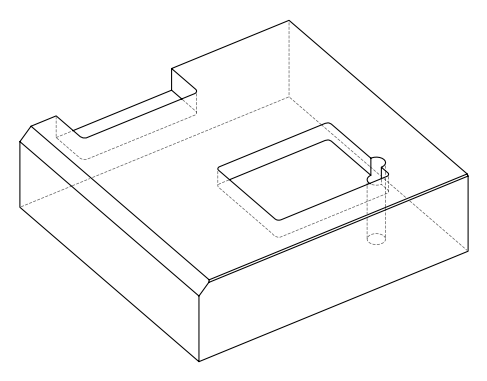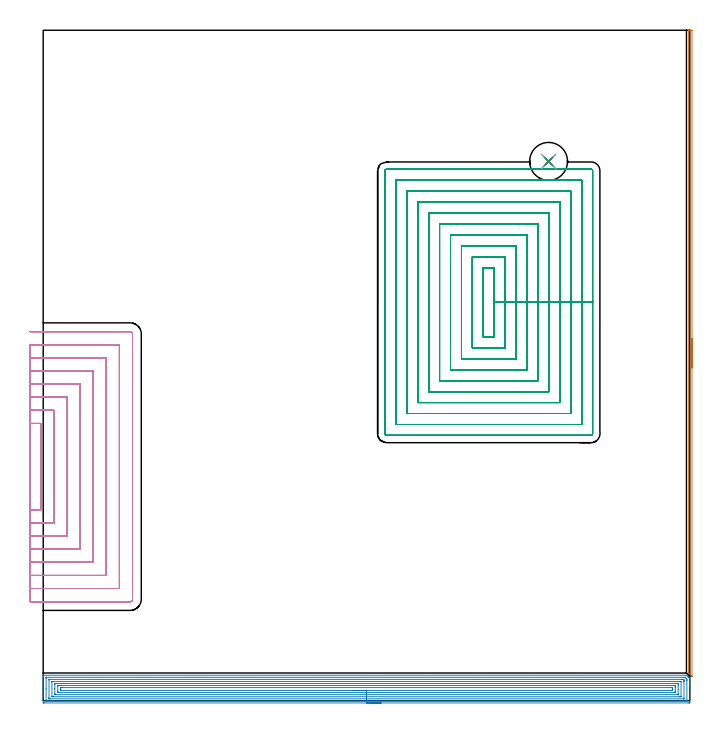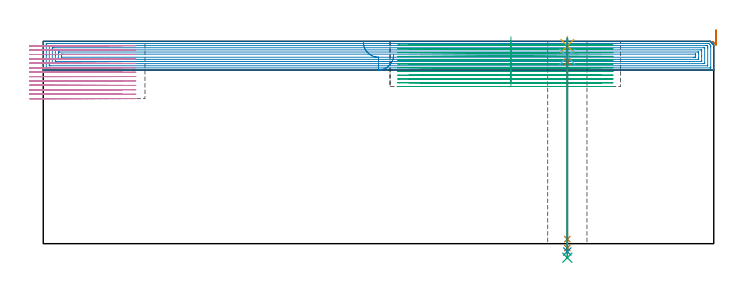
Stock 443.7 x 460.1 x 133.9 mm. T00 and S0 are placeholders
(PLAN: 9 operations, 7 tool changes, 212.1 min)
(1 AREA_MILL | FG_CHAMFER_SURFACE | UGT0205_001 | 3.69 min | 1176 mm3)
(2 AREA_MILL_1 | FG_CHAMFER_SURFACE_1 | UGT0205_001 | 25.17 min | 80078 mm3)
(3 MILL_RECTANGULAR_POCKET | POCKET_RECTANGULAR_STRAIGHT | NXT0201_013 | Follow Part, ap 2.5, ae 75% | 93.95 min | 877426 mm3)
(4 MILL_SLOT | SLOT_PARTIAL_RECTANGULAR | NXT0201_011 | Follow Part, ap 3, ae 75% | 87.46 min | 502361 mm3)
(5 SPOT_DRILL | STEP1HOLE | NXT0321_9005460120000 | 0.05 min | 73 mm3)
(6 DRILL_BLIND_HOLE_INTO_CENTER | STEP1HOLE | NXT0301_039 | 0.05 min | 123 mm3)
(7 GUN_DRILL_THROUGH_HOLE | STEP1HOLE | UGT0307_002 | 0.6 min | 3256 mm3)
(8 SPADE_DRILL_TO_ENLARGE_THROUGH_HOLE | STEP1HOLE | UGT0306_007 | 0.57 min | 22127 mm3)
(9 DRILL_TO_ENLARGE_THROUGH_HOLE | STEP1HOLE | UGT0301_387 | 0.58 min | 37809 mm3)
(TOOL UGT0205_001 | Chamfer Mill 20 x 3 x 45 deg. | D20 FL50 Z2)
(TOOL NXT0201_013 | ENDMILL 10mm | D10 FL30 Z4)
(TOOL NXT0201_011 | ENDMILL 12mm [2P460-1200-NA 1630] | D12 FL38 Z6)
(TOOL NXT0321_9005460120000 | NC Spot Drill, 142deg, 12mm, Carbide, Uncoated | D12 PA142 FL30 Z2)
(TOOL NXT0301_039 | Carbide Drill 6.8mm [860.1-0680-034A1-MM 2214] | D6.8 PA140 FL53 Z2)
(TOOL UGT0307_002 | Gun Drill 6 mm | D6 PA130 FL24 Z1)
(TOOL UGT0306_007 | Spade Drill 16.5mm | D16.5 PA132 FL10 Z2)
(TOOL UGT0301_387 | Twist Drill 26 mm | D26 PA118 FL165 Z2)
(OP 1 AREA_MILL)
G17 G21 G94 G90
T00 M6
G54
G17 G0 G90 X445.2 Y248.4 S1061 M3
G43 Z143.9 H0
Z141.6
G94 G1 Y248.362 Z140.728 F250.
Y248.248 Z139.863
Y248.059 Z139.012
Y247.797 Z138.18
Y247.463 Z137.374
Y247.06 Z136.6
Y246.592 Z135.864
Y246.06 Z135.172
Y245.471 Z134.529
Y244.828 Z133.94
Y244.136 Z133.408
Y243.4 Z132.94
Y242.626 Z132.537
Y241.82 Z132.203
Y240.988 Z131.941
Y240.136 Z131.752
Y239.272 Z131.638
Y238.4 Z131.6
X445.199 Y16.87 Z131.599
Y16.799
X445.197 Y16.747 Z131.597
X445.193 Y16.729 Z131.598
X445.191 Y16.717 Z131.6
X445.139 Y16.757 Z131.653
X445.066 Y16.833 Z131.731
X445.028 Y16.87 Z131.769
X443.075 Y18.824 Z133.724
X442.938 Y18.964 Z133.858
X442.904 Y19.005 Z133.889
X442.9 Y19.103 Z133.9
Y459.93
X442.903 Y460.09 Z133.888
X443.005 Y460.097 Z133.787
X443.114 Y460.1 Z133.685
X443.387 Z133.412
X444.05 Z132.745
X444.381 Z132.415
X444.919 Y460.097 Z131.877
X445.191 Y460.096 Z131.605
X445.193 Y460.071 Z131.604
X445.2 Y459.786 Z131.6
Y238.4
Y237.528 Z131.638
Y236.664 Z131.752
Y235.812 Z131.941
Y234.98 Z132.203
Y234.174 Z132.537
Y233.4 Z132.94
Y232.664 Z133.408
Y231.972 Z133.94
Y231.329 Z134.529
Y230.74 Z135.172
Y230.208 Z135.864
Y229.74 Z136.6
Y229.337 Z137.374
Y229.003 Z138.18
Y228.741 Z139.012
Y228.552 Z139.863
Y228.438 Z140.728
Y228.4 Z141.6
G0 Z143.9
M5
M2
(OP 2 AREA_MILL_1)
G17 G21 G94 G90
T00 M6
G54
G17 G0 G90 X231.85 Y-1.5 S1061 M3
G43 Z143.9 H0
Z124.9
G94 G1 X231.812 Z124.028 F250.
X231.698 Z123.164
X231.509 Z122.312
X231.247 Z121.48
X230.913 Z120.674
X230.51 Z119.9
X230.042 Z119.164
X229.51 Z118.472
X228.921 Z117.829
X228.278 Z117.24
X227.586 Z116.708
X226.85 Z116.24
X226.076 Z115.837
X225.27 Z115.503
X224.438 Z115.241
X223.587 Z115.052
X222.722 Z114.938
X221.85 Z114.9
X0.625
X0.317 Y-1.497 Z114.902
X0.01 Y-1.492 Z114.906
X0. Y-1.18 Z115.217
Y13.615 Z130.011
Y16.021 Z132.416
Y16.731 Z133.13
Y17.032 Z133.432
X0.008 Y17.446 Z133.837
X0.01 Y17.497 Z133.889
X0.178 Y17.5 Z133.9
X441.288
X441.395 Y17.496 Z133.889
X441.455 Y17.447 Z133.842
X441.543 Y17.358 Z133.756
X442.181 Y16.719 Z133.118
X442.287 Y16.615 Z133.011
X442.388 Y16.512 Z132.911
X442.479 Y16.421 Z132.82
X442.584 Y16.318 Z132.714
X442.684 Y16.216 Z132.615
X442.777 Y16.123 Z132.522
X442.881 Y16.021 Z132.417
X442.981 Y15.919 Z132.319
X443.075 Y15.825 Z132.224
X443.178 Y15.724 Z132.12
X443.277 Y15.623 Z132.023
X443.373 Y15.527 Z131.926
X443.475 Y15.427 Z131.823
X443.573 Y15.327 Z131.727
X443.671 Y15.225 Z131.625
X443.696 Y15.192 Z131.59
X443.7 Y15.043 Z131.442
Y14.238 Z130.633
Y12.101 Z128.498
Y10.674 Z127.069
Y-0.644 Z115.754
X443.698 Y-0.912 Z115.485
X443.693 Y-1.492 Z114.906
X443.658 Y-1.493 Z114.904
X443.075 Y-1.5 Z114.9
X221.85
Y-0.086 Z116.314
X2.413 Y-0.085 Z116.315
X2.348 Y-0.084 Z116.316
X2.218 Y-0.081 Z116.319
X2.01 Y-0.073 Z116.327
X2.008 Y-0.021 Z116.379
X2.001 Y0.389 Z116.789
X2. Y8.206 Z124.606
Y15.541 Z131.941
X2.004 Y16.021 Z132.421
X2.007 Y16.071 Z132.471
X2.008 Y16.078 Z132.478
X2.066 Y16.081 Z132.481
X2.152 Y16.084 Z132.484
X2.282 Y16.086 Z132.486
X2.347
X439.5
X440.333 Y16.081 Z132.481
X440.356 Y16.079 Z132.479
X440.394 Y16.053 Z132.453
X440.411 Y16.038 Z132.438
X440.418 Y16.033 Z132.433
X441.32 Y15.13 Z131.53
X441.69 Y14.728 Z131.128
X441.696 Y14.238 Z130.638
X441.699 Y13.828 Z130.228
X441.7 Y0.459 Z116.859
X441.696 Y-0.021 Z116.379
X441.693 Y-0.071 Z116.329
X441.692 Y-0.078 Z116.322
X441.634 Y-0.081 Z116.319
X441.548 Y-0.084 Z116.316
X441.418 Y-0.086 Z116.314
X441.353
X221.85
Y1.329 Z117.729
X4.634
X4.2 Y1.331 Z117.731
X4.056 Y1.333 Z117.733
X4.013 Y1.335 Z117.735
X4.008 Y1.429 Z117.829
X4.003 Y1.562 Z117.962
X4.001 Y1.762 Z118.162
X4. Y1.961 Z118.361
X4.001 Y14.238 Z130.638
X4.002 Y14.436 Z130.836
X4.01 Y14.637 Z131.037
X4.019 Y14.665 Z131.065
X4.038 Y14.667 Z131.067
X4.092 Y14.67 Z131.07
X4.2 Y14.671 Z131.071
X438.172
X438.606
X439.069 Y14.668 Z131.068
X439.281 Y14.665 Z131.065
X439.336 Y14.653 Z131.053
X439.408 Y14.586 Z130.986
X439.5 Y14.498 Z130.898
X439.625 Y14.367 Z130.767
X439.685 Y14.301 Z130.701
X439.69 Y14.238 Z130.638
X439.697 Y14.042 Z130.442
X439.7 Y13.347 Z129.747
Y13.148 Z129.548
X439.699 Y1.762 Z118.162
X439.698 Y1.564 Z117.964
X439.69 Y1.363 Z117.763
X439.682 Y1.335 Z117.735
X439.662 Y1.333 Z117.733
X439.608 Y1.33 Z117.73
X439.5 Y1.329 Z117.729
X221.85
Y2.743 Z119.143
X6.791
X6.064 Y2.748 Z119.148
X6.023 Y2.749 Z119.149
X6.01 Y2.753 Z119.153
X6.008 Y2.776 Z119.176
X6.003 Y2.883 Z119.283
X6.001 Y3.1 Z119.5
Y12.896 Z129.296
X6.003 Y13.115 Z129.515
X6.008 Y13.225 Z129.625
X6.01 Y13.247 Z129.647
X6.027 Y13.251 Z129.651
X6.082 Y13.253 Z129.653
X6.882 Y13.257 Z129.657
X6.972
X436.909
X437.636 Y13.252 Z129.652
X437.677 Y13.251 Z129.651
X437.69 Y13.247 Z129.647
X437.693 Y13.224 Z129.624
X437.697 Y13.117 Z129.517
X437.699 Y12.9 Z129.3
Y3.104 Z119.504
X437.697 Y2.885 Z119.285
X437.692 Y2.775 Z119.175
X437.69 Y2.753 Z119.153
X437.673 Y2.75 Z119.15
X437.618 Y2.747 Z119.147
X436.818 Y2.743 Z119.143
X436.728
X221.85
Y4.157 Z120.557
X8.669
X8.051 Y4.161 Z120.561
X8.02 Y4.164 Z120.564
X8.01 Y4.167 Z120.567
X8.004 Y4.208 Z120.608
X8.002 Y4.435 Z120.835
X8. Y5.103 Z121.503
Y8.222 Z124.622
Y11.341 Z127.741
X8.001 Y11.565 Z127.965
X8.003 Y11.732 Z128.132
X8.007 Y11.814 Z128.214
X8.009 Y11.831 Z128.231
X8.033 Y11.836 Z128.236
X8.111 Y11.839 Z128.239
X8.391 Y11.842 Z128.242
X15.881 Y11.843 Z128.243
X435.031
X435.649 Y11.839 Z128.239
X435.68 Y11.836 Z128.236
X435.69 Y11.833 Z128.233
X435.696 Y11.792 Z128.192
X435.699 Y11.565 Z127.965
X435.7 Y10.897 Z127.297
Y7.778 Z124.178
Y4.659 Z121.059
X435.699 Y4.435 Z120.835
X435.697 Y4.268 Z120.668
X435.693 Y4.186 Z120.586
X435.691 Y4.169 Z120.569
X435.667 Y4.164 Z120.564
X435.589 Y4.162 Z120.562
X435.309 Y4.158 Z120.558
X427.773 Y4.157 Z120.557
X221.85
Y5.571 Z121.971
X10.457 Y5.572 Z121.972
X10.21 Y5.573 Z121.973
X10.078 Y5.576 Z121.976
X10.018 Y5.578 Z121.978
X10.01 Y5.609 Z122.009
X10.003 Y5.779 Z122.179
X10.001 Y6.218 Z122.618
X10. Y6.673 Z123.073
X10.001 Y9.782 Z126.182
X10.003 Y10.235 Z126.635
X10.01 Y10.389 Z126.789
X10.02 Y10.422 Z126.822
X10.053 Y10.424 Z126.824
X10.133 Y10.426 Z126.826
X10.457 Y10.428 Z126.828
X10.703 Y10.429 Z126.829
X433.243 Y10.428 Z126.828
X433.49 Y10.427 Z126.827
X433.623 Y10.424 Z126.824
X433.682 Y10.422 Z126.822
X433.69 Y10.391 Z126.791
X433.697 Y10.221 Z126.621
X433.699 Y9.782 Z126.182
X433.7 Y9.327 Z125.727
Y6.653 Z123.053
X433.699 Y6.218 Z122.618
X433.697 Y5.765 Z122.165
X433.69 Y5.611 Z122.011
X433.68 Y5.578 Z121.978
X433.648 Y5.576 Z121.976
X433.567 Y5.574 Z121.974
X433.243 Y5.572 Z121.972
X432.998 Y5.571 Z121.971
X221.85
Y6.985 Z123.385
X12.245 Y6.986 Z123.386
X12.121 Y6.987 Z123.387
X12.039 Y6.99 Z123.39
X12.015 Y6.992 Z123.392
X12.01 Y7. Z123.4
X12.006 Y7.028 Z123.428
X12.002 Y7.109 Z123.509
X12. Y7.353 Z123.753
Y8. Z124.4
X12.001 Y8.243 Z124.643
X12.008 Y8.891 Z125.291
X12.01 Y9.006 Z125.406
X12.125 Y9.011 Z125.411
X12.245 Y9.013 Z125.413
X13.015 Y9.015 Z125.415
X13.139
X431.455 Y9.014 Z125.414
X431.579 Y9.013 Z125.413
X431.661 Y9.01 Z125.41
X431.685 Y9.008 Z125.408
X431.691 Y9. Z125.4
X431.694 Y8.972 Z125.372
X431.698 Y8.891 Z125.291
X431.7 Y8.647 Z125.047
Y8. Z124.4
X431.699 Y7.757 Z124.157
X431.692 Y7.109 Z123.509
X431.69 Y6.994 Z123.394
X431.575 Y6.989 Z123.389
X431.455 Y6.987 Z123.387
X430.685 Y6.985 Z123.385
X430.562
X221.85
X220.978 Z123.423
X220.114 Z123.537
X219.262 Z123.726
X218.43 Z123.988
X217.624 Z124.322
X216.85 Z124.725
X216.114 Z125.194
X215.422 Z125.725
X214.779 Z126.314
X214.19 Z126.957
X213.659 Z127.65
X213.19 Z128.385
X212.787 Z129.159
X212.453 Z129.965
X212.191 Z130.797
X212.002 Z131.649
X211.888 Z132.514
X211.85 Z133.385
G0 Z143.9
M5
M2
(OP 3 MILL_RECTANGULAR_POCKET)
G17 G21 G94 G90
T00 M6
G54
G17 G0 G90 X309.5 Y252.905 S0 M3
G43 Z143.9 H0
Z136.9
G94 G1 Y273.4 Z131.408 F250.
Y297.2 F500.
X302.
Y249.6
X309.5
Y273.4
X317.
Y304.7
X294.5
Y242.1
X317.
Y273.4
X324.5
Y312.2
X287.
Y234.6
X324.5
Y273.4
X332.
Y319.7
X279.5
Y227.1
X332.
Y273.4
X339.5
Y327.2
X272.
Y219.6
X339.5
Y273.4
X347.
Y334.7
X264.5
Y212.1
X347.
Y273.4
X354.5
Y342.2
X257.
Y204.6
X354.5
Y273.4
X362.
Y349.7
X249.5
Y197.1
X362.
Y273.4
X369.5
Y357.2
X242.
Y189.6
X369.5
Y273.4
X377.
Y363.7
G3 X376. Y364.7 R1.
G1 X235.5
G3 X234.5 Y363.7 R1.
G1 Y183.1
G3 X235.5 Y182.1 R1.
G1 X376.
G3 X377. Y183.1 R1.
G1 Y273.4
Y274.4
G0 X309.5 Y252.905 Z134.408
G1 Y273.4 Z128.917 F250.
Y297.2 F500.
X302.
Y249.6
X309.5
Y273.4
X317.
Y304.7
X294.5
Y242.1
X317.
Y273.4
X324.5
Y312.2
X287.
Y234.6
X324.5
Y273.4
X332.
Y319.7
X279.5
Y227.1
X332.
Y273.4
X339.5
Y327.2
X272.
Y219.6
X339.5
Y273.4
X347.
Y334.7
X264.5
Y212.1
X347.
Y273.4
X354.5
Y342.2
X257.
Y204.6
X354.5
Y273.4
X362.
Y349.7
X249.5
Y197.1
X362.
Y273.4
X369.5
Y357.2
X242.
Y189.6
X369.5
Y273.4
X377.
Y363.7
G3 X376. Y364.7 R1.
G1 X235.5
G3 X234.5 Y363.7 R1.
G1 Y183.1
G3 X235.5 Y182.1 R1.
G1 X376.
G3 X377. Y183.1 R1.
G1 Y273.4
Y274.4
G0 X309.5 Y252.905 Z131.917
G1 Y273.4 Z126.425 F250.
Y297.2 F500.
X302.
Y249.6
X309.5
Y273.4
X317.
Y304.7
X294.5
Y242.1
X317.
Y273.4
X324.5
Y312.2
X287.
Y234.6
X324.5
Y273.4
X332.
Y319.7
X279.5
Y227.1
X332.
Y273.4
X339.5
Y327.2
X272.
Y219.6
X339.5
Y273.4
X347.
Y334.7
X264.5
Y212.1
X347.
Y273.4
X354.5
Y342.2
X257.
Y204.6
X354.5
Y273.4
X362.
Y349.7
X249.5
Y197.1
X362.
Y273.4
X369.5
Y357.2
X242.
Y189.6
X369.5
Y273.4
X377.
Y363.7
G3 X376. Y364.7 R1.
G1 X235.5
G3 X234.5 Y363.7 R1.
G1 Y183.1
G3 X235.5 Y182.1 R1.
G1 X376.
G3 X377. Y183.1 R1.
G1 Y273.4
Y274.4
G0 X309.5 Y252.905 Z129.425
G1 Y273.4 Z123.933 F250.
Y297.2 F500.
X302.
Y249.6
X309.5
Y273.4
X317.
Y304.7
X294.5
Y242.1
X317.
Y273.4
X324.5
Y312.2
X287.
Y234.6
X324.5
Y273.4
X332.
Y319.7
X279.5
Y227.1
X332.
Y273.4
X339.5
Y327.2
X272.
Y219.6
X339.5
Y273.4
X347.
Y334.7
X264.5
Y212.1
X347.
Y273.4
X354.5
Y342.2
X257.
Y204.6
X354.5
Y273.4
X362.
Y349.7
X249.5
Y197.1
X362.
Y273.4
X369.5
Y357.2
X242.
Y189.6
X369.5
Y273.4
X377.
Y363.7
G3 X376. Y364.7 R1.
G1 X235.5
G3 X234.5 Y363.7 R1.
G1 Y183.1
G3 X235.5 Y182.1 R1.
G1 X376.
G3 X377. Y183.1 R1.
G1 Y273.4
Y274.4
G0 X309.5 Y252.905 Z126.933
G1 Y273.4 Z121.442 F250.
Y297.2 F500.
X302.
Y249.6
X309.5
Y273.4
X317.
Y304.7
X294.5
Y242.1
X317.
Y273.4
X324.5
Y312.2
X287.
Y234.6
X324.5
Y273.4
X332.
Y319.7
X279.5
Y227.1
X332.
Y273.4
X339.5
Y327.2
X272.
Y219.6
X339.5
Y273.4
X347.
Y334.7
X264.5
Y212.1
X347.
Y273.4
X354.5
Y342.2
X257.
Y204.6
X354.5
Y273.4
X362.
Y349.7
X249.5
Y197.1
X362.
Y273.4
X369.5
Y357.2
X242.
Y189.6
X369.5
Y273.4
X377.
Y363.7
G3 X376. Y364.7 R1.
G1 X235.5
G3 X234.5 Y363.7 R1.
G1 Y183.1
G3 X235.5 Y182.1 R1.
G1 X376.
G3 X377. Y183.1 R1.
G1 Y273.4
Y274.4
G0 X309.5 Y252.905 Z124.442
G1 Y273.4 Z118.95 F250.
Y297.2 F500.
X302.
Y249.6
X309.5
Y273.4
X317.
Y304.7
X294.5
Y242.1
X317.
Y273.4
X324.5
Y312.2
X287.
Y234.6
X324.5
Y273.4
X332.
Y319.7
X279.5
Y227.1
X332.
Y273.4
X339.5
Y327.2
X272.
Y219.6
X339.5
Y273.4
X347.
Y334.7
X264.5
Y212.1
X347.
Y273.4
X354.5
Y342.2
X257.
Y204.6
X354.5
Y273.4
X362.
Y349.7
X249.5
Y197.1
X362.
Y273.4
X369.5
Y357.2
X242.
Y189.6
X369.5
Y273.4
X377.
Y363.7
G3 X376. Y364.7 R1.
G1 X235.5
G3 X234.5 Y363.7 R1.
G1 Y183.1
G3 X235.5 Y182.1 R1.
G1 X376.
G3 X377. Y183.1 R1.
G1 Y273.4
Y274.4
G0 X309.5 Y252.905 Z121.95
G1 Y273.4 Z116.458 F250.
Y297.2 F500.
X302.
Y249.6
X309.5
Y273.4
X317.
Y304.7
X294.5
Y242.1
X317.
Y273.4
X324.5
Y312.2
X287.
Y234.6
X324.5
Y273.4
X332.
Y319.7
X279.5
Y227.1
X332.
Y273.4
X339.5
Y327.2
X272.
Y219.6
X339.5
Y273.4
X347.
Y334.7
X264.5
Y212.1
X347.
Y273.4
X354.5
Y342.2
X257.
Y204.6
X354.5
Y273.4
X362.
Y349.7
X249.5
Y197.1
X362.
Y273.4
X369.5
Y357.2
X242.
Y189.6
X369.5
Y273.4
X377.
Y363.7
G3 X376. Y364.7 R1.
G1 X235.5
G3 X234.5 Y363.7 R1.
G1 Y183.1
G3 X235.5 Y182.1 R1.
G1 X376.
G3 X377. Y183.1 R1.
G1 Y273.4
Y274.4
G0 X309.5 Y252.905 Z119.458
G1 Y273.4 Z113.967 F250.
Y297.2 F500.
X302.
Y249.6
X309.5
Y273.4
X317.
Y304.7
X294.5
Y242.1
X317.
Y273.4
X324.5
Y312.2
X287.
Y234.6
X324.5
Y273.4
X332.
Y319.7
X279.5
Y227.1
X332.
Y273.4
X339.5
Y327.2
X272.
Y219.6
X339.5
Y273.4
X347.
Y334.7
X264.5
Y212.1
X347.
Y273.4
X354.5
Y342.2
X257.
Y204.6
X354.5
Y273.4
X362.
Y349.7
X249.5
Y197.1
X362.
Y273.4
X369.5
Y357.2
X359.792
X242.
Y189.6
X369.5
Y273.4
X377.
Y363.7
G3 X376. Y364.7 R1.
G1 X235.5
G3 X234.5 Y363.7 R1.
G1 Y183.1
G3 X235.5 Y182.1 R1.
G1 X376.
G3 X377. Y183.1 R1.
G1 Y273.4
Y274.4
G0 X309.5 Y252.905 Z116.967
G1 Y273.4 Z111.475 F250.
Y297.2 F500.
X302.
Y249.6
X309.5
Y273.4
X317.
Y304.7
X294.5
Y242.1
X317.
Y273.4
X324.5
Y312.2
X287.
Y234.6
X324.5
Y273.4
X332.
Y319.7
X279.5
Y227.1
X332.
Y273.4
X339.5
Y327.2
X272.
Y219.6
X339.5
Y273.4
X347.
Y334.7
X264.5
Y212.1
X347.
Y273.4
X354.5
Y342.2
X257.
Y204.6
X354.5
Y273.4
X362.
Y349.7
X249.5
Y197.1
X362.
Y273.4
X369.5
Y357.2
X359.792
X242.
Y189.6
X369.5
Y273.4
X377.
Y363.7
G3 X376. Y364.7 R1.
G1 X235.5
G3 X234.5 Y363.7 R1.
G1 Y183.1
G3 X235.5 Y182.1 R1.
G1 X376.
G3 X377. Y183.1 R1.
G1 Y273.4
Y274.4
G0 X309.5 Y252.905 Z114.475
G1 Y273.4 Z108.983 F250.
Y297.2 F500.
X302.
Y249.6
X309.5
Y273.4
X317.
Y304.7
X294.5
Y242.1
X317.
Y273.4
X324.5
Y312.2
X287.
Y234.6
X324.5
Y273.4
X332.
Y319.7
X279.5
Y227.1
X332.
Y273.4
X339.5
Y327.2
X272.
Y219.6
X339.5
Y273.4
X347.
Y334.7
X264.5
Y212.1
X347.
Y273.4
X354.5
Y342.2
X257.
Y204.6
X354.5
Y273.4
X362.
Y349.7
X249.5
Y197.1
X362.
Y273.4
X369.5
Y357.2
X359.792
X242.
Y189.6
X369.5
Y273.4
X377.
Y363.7
G3 X376. Y364.7 R1.
G1 X235.5
G3 X234.5 Y363.7 R1.
G1 Y183.1
G3 X235.5 Y182.1 R1.
G1 X376.
G3 X377. Y183.1 R1.
G1 Y273.4
Y274.4
G0 X309.5 Y252.905 Z111.983
G1 Y273.4 Z106.492 F250.
Y297.2 F500.
X302.
Y249.6
X309.5
Y273.4
X317.
Y304.7
X294.5
Y242.1
X317.
Y273.4
X324.5
Y312.2
X287.
Y234.6
X324.5
Y273.4
X332.
Y319.7
X279.5
Y227.1
X332.
Y273.4
X339.5
Y327.2
X272.
Y219.6
X339.5
Y273.4
X347.
Y334.7
X264.5
Y212.1
X347.
Y273.4
X354.5
Y342.2
X257.
Y204.6
X354.5
Y273.4
X362.
Y349.7
X249.5
Y197.1
X362.
Y273.4
X369.5
Y357.2
X359.792
X242.
Y189.6
X369.5
Y273.4
X377.
Y363.7
G3 X376. Y364.7 R1.
G1 X235.5
G3 X234.5 Y363.7 R1.
G1 Y183.1
G3 X235.5 Y182.1 R1.
G1 X376.
G3 X377. Y183.1 R1.
G1 Y273.4
Y274.4
G0 X309.5 Y252.905 Z109.492
G1 Y273.4 Z104. F250.
Y297.2 F500.
X302.
Y249.6
X309.5
Y273.4
X317.
Y304.7
X294.5
Y242.1
X317.
Y273.4
X324.5
Y312.2
X287.
Y234.6
X324.5
Y273.4
X332.
Y319.7
X279.5
Y227.1
X332.
Y273.4
X339.5
Y327.2
X272.
Y219.6
X339.5
Y273.4
X347.
Y334.7
X264.5
Y212.1
X347.
Y273.4
X354.5
Y342.2
X257.
Y204.6
X354.5
Y273.4
X362.
Y349.7
X249.5
Y197.1
X362.
Y273.4
X369.5
Y357.2
X359.792
X242.
Y189.6
X369.5
Y273.4
X377.
Y363.7
G3 X376. Y364.7 R1.
G1 X235.5
G3 X234.5 Y363.7 R1.
G1 Y183.1
G3 X235.5 Y182.1 R1.
G1 X376.
G3 X377. Y183.1 R1.
G1 Y273.4
Y274.4
G0 Z143.9
M5
M2
(OP 4 MILL_SLOT)
G17 G21 G94 G90
T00 M6
G54
G17 G0 G90 X-9. Y131. S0 M3
G43 Z143.9 H1
Z130.985
G94 G1 X-6. F250.
X-1.7 F500.
Y190.3
X-6.
X-9. F250.
Y122.
X-6.
X7.3 F500.
Y199.3
X-6.
X-9. F250.
Y113.
X-6.
X16.3 F500.
Y208.3
X-6.
X-9. F250.
Y104.
X-6.
X25.3 F500.
Y217.3
X-6.
X-9. F250.
Y95.
X-6.
X34.3 F500.
Y226.3
X-6.
X-9. F250.
Y86.
X-6.
X43.3 F500.
Y235.3
X-6.
X-9. F250.
Y77.
X-6.
X52.3 F500.
Y244.3
X-6.
X-9. F250.
Y68.
X-6.
X59.7 F500.
G3 X61.3 Y69.6 R1.6
G1 Y251.7
G3 X59.7 Y253.3 R1.6
G1 X-6.
X-9. F250.
G0 Y131. Z128.069
G1 X-6.
X-1.7 F500.
Y190.3
X-6.
X-9. F250.
Y122.
X-6.
X7.3 F500.
Y199.3
X-6.
X-9. F250.
Y113.
X-6.
X16.3 F500.
Y208.3
X-6.
X-9. F250.
Y104.
X-6.
X25.3 F500.
Y217.3
X-6.
X-9. F250.
Y95.
X-6.
X34.3 F500.
Y226.3
X-6.
X-9. F250.
Y86.
X-6.
X43.3 F500.
Y235.3
X-6.
X-9. F250.
Y77.
X-6.
X52.3 F500.
Y244.3
X-6.
X-9. F250.
Y68.
X-6.
X59.7 F500.
G3 X61.3 Y69.6 R1.6
G1 Y251.7
G3 X59.7 Y253.3 R1.6
G1 X-6.
X-9. F250.
G0 Y131. Z125.154
G1 X-6.
X-1.7 F500.
Y190.3
X-6.
X-9. F250.
Y122.
X-6.
X7.3 F500.
Y199.3
X-6.
X-9. F250.
Y113.
X-6.
X16.3 F500.
Y208.3
X-6.
X-9. F250.
Y104.
X-6.
X25.3 F500.
Y217.3
X-6.
X-9. F250.
Y95.
X-6.
X34.3 F500.
Y226.3
X-6.
X-9. F250.
Y86.
X-6.
X43.3 F500.
Y235.3
X-6.
X-9. F250.
Y77.
X-6.
X52.3 F500.
Y244.3
X-6.
X-9. F250.
Y68.
X-6.
X59.7 F500.
G3 X61.3 Y69.6 R1.6
G1 Y251.7
G3 X59.7 Y253.3 R1.6
G1 X-6.
X-9. F250.
G0 Y131. Z122.238
G1 X-6.
X-1.7 F500.
Y190.3
X-6.
X-9. F250.
Y122.
X-6.
X7.3 F500.
Y199.3
X-6.
X-9. F250.
Y113.
X-6.
X16.3 F500.
Y208.3
X-6.
X-9. F250.
Y104.
X-6.
X25.3 F500.
Y217.3
X-6.
X-9. F250.
Y95.
X-6.
X34.3 F500.
Y226.3
X-6.
X-9. F250.
Y86.
X-6.
X43.3 F500.
Y235.3
X-6.
X-9. F250.
Y77.
X-6.
X52.3 F500.
Y244.3
X-6.
X-9. F250.
Y68.
X-6.
X59.7 F500.
G3 X61.3 Y69.6 R1.6
G1 Y251.7
G3 X59.7 Y253.3 R1.6
G1 X-6.
X-9. F250.
G0 Y131. Z119.323
G1 X-6.
X-1.7 F500.
Y190.3
X-6.
X-9. F250.
Y122.
X-6.
X7.3 F500.
Y199.3
X-6.
X-9. F250.
Y113.
X-6.
X16.3 F500.
Y208.3
X-6.
X-9. F250.
Y104.
X-6.
X25.3 F500.
Y217.3
X-6.
X-9. F250.
Y95.
X-6.
X34.3 F500.
Y226.3
X-6.
X-9. F250.
Y86.
X-6.
X43.3 F500.
Y235.3
X-6.
X-9. F250.
Y77.
X-6.
X52.3 F500.
Y244.3
X-6.
X-9. F250.
Y68.
X-6.
X59.7 F500.
G3 X61.3 Y69.6 R1.6
G1 Y251.7
G3 X59.7 Y253.3 R1.6
G1 X-6.
X-9. F250.
G0 Y131. Z116.408
G1 X-6.
X-1.7 F500.
Y190.3
X-6.
X-9. F250.
Y122.
X-6.
X7.3 F500.
Y199.3
X-6.
X-9. F250.
Y113.
X-6.
X16.3 F500.
Y208.3
X-6.
X-9. F250.
Y104.
X-6.
X25.3 F500.
Y217.3
X-6.
X-9. F250.
Y95.
X-6.
X34.3 F500.
Y226.3
X-6.
X-9. F250.
Y86.
X-6.
X43.3 F500.
Y235.3
X-6.
X-9. F250.
Y77.
X-6.
X52.3 F500.
Y244.3
X-6.
X-9. F250.
Y68.
X-6.
X59.7 F500.
G3 X61.3 Y69.6 R1.6
G1 Y251.7
G3 X59.7 Y253.3 R1.6
G1 X-6.
X-9. F250.
G0 Y131. Z113.492
G1 X-6.
X-1.7 F500.
Y190.3
X-6.
X-9. F250.
Y122.
X-6.
X7.3 F500.
Y199.3
X-6.
X-9. F250.
Y113.
X-6.
X16.3 F500.
Y208.3
X-6.
X-9. F250.
Y104.
X-6.
X25.3 F500.
Y217.3
X-6.
X-9. F250.
Y95.
X-6.
X34.3 F500.
Y226.3
X-6.
X-9. F250.
Y86.
X-6.
X43.3 F500.
Y235.3
X-6.
X-9. F250.
Y77.
X-6.
X52.3 F500.
Y244.3
X-6.
X-9. F250.
Y68.
X-6.
X59.7 F500.
G3 X61.3 Y69.6 R1.6
G1 Y251.7
G3 X59.7 Y253.3 R1.6
G1 X-6.
X-9. F250.
G0 Y131. Z110.577
G1 X-6.
X-1.7 F500.
Y190.3
X-6.
X-9. F250.
Y122.
X-6.
X7.3 F500.
Y199.3
X-6.
X-9. F250.
Y113.
X-6.
X16.3 F500.
Y208.3
X-6.
X-9. F250.
Y104.
X-6.
X25.3 F500.
Y217.3
X-6.
X-9. F250.
Y95.
X-6.
X34.3 F500.
Y226.3
X-6.
X-9. F250.
Y86.
X-6.
X43.3 F500.
Y235.3
X-6.
X-9. F250.
Y77.
X-6.
X52.3 F500.
Y244.3
X-6.
X-9. F250.
Y68.
X-6.
X59.7 F500.
G3 X61.3 Y69.6 R1.6
G1 Y251.7
G3 X59.7 Y253.3 R1.6
G1 X-6.
X-9. F250.
G0 Y131. Z107.662
G1 X-6.
X-1.7 F500.
Y190.3
X-6.
X-9. F250.
Y122.
X-6.
X7.3 F500.
Y199.3
X-6.
X-9. F250.
Y113.
X-6.
X16.3 F500.
Y208.3
X-6.
X-9. F250.
Y104.
X-6.
X25.3 F500.
Y217.3
X-6.
X-9. F250.
Y95.
X-6.
X34.3 F500.
Y226.3
X-6.
X-9. F250.
Y86.
X-6.
X43.3 F500.
Y235.3
X-6.
X-9. F250.
Y77.
X-6.
X52.3 F500.
Y244.3
X-6.
X-9. F250.
Y68.
X-6.
X59.7 F500.
G3 X61.3 Y69.6 R1.6
G1 Y251.7
G3 X59.7 Y253.3 R1.6
G1 X-6.
X-9. F250.
G0 Y131. Z104.746
G1 X-6.
X-1.7 F500.
Y190.3
X-6.
X-9. F250.
Y122.
X-6.
X7.3 F500.
Y199.3
X-6.
X-9. F250.
Y113.
X-6.
X16.3 F500.
Y208.3
X-6.
X-9. F250.
Y104.
X-6.
X25.3 F500.
Y217.3
X-6.
X-9. F250.
Y95.
X-6.
X34.3 F500.
Y226.3
X-6.
X-9. F250.
Y86.
X-6.
X43.3 F500.
Y235.3
X-6.
X-9. F250.
Y77.
X-6.
X52.3 F500.
Y244.3
X-6.
X-9. F250.
Y68.
X-6.
X59.7 F500.
G3 X61.3 Y69.6 R1.6
G1 Y251.7
G3 X59.7 Y253.3 R1.6
G1 X-6.
X-9. F250.
G0 Y131. Z101.831
G1 X-6.
X-1.7 F500.
Y190.3
X-6.
X-9. F250.
Y122.
X-6.
X7.3 F500.
Y199.3
X-6.
X-9. F250.
Y113.
X-6.
X16.3 F500.
Y208.3
X-6.
X-9. F250.
Y104.
X-6.
X25.3 F500.
Y217.3
X-6.
X-9. F250.
Y95.
X-6.
X34.3 F500.
Y226.3
X-6.
X-9. F250.
Y86.
X-6.
X43.3 F500.
Y235.3
X-6.
X-9. F250.
Y77.
X-6.
X52.3 F500.
Y244.3
X-6.
X-9. F250.
Y68.
X-6.
X59.7 F500.
G3 X61.3 Y69.6 R1.6
G1 Y251.7
G3 X59.7 Y253.3 R1.6
G1 X-6.
X-9. F250.
G0 Y131. Z98.915
G1 X-6.
X-1.7 F500.
Y190.3
X-6.
X-9. F250.
Y122.
X-6.
X7.3 F500.
Y199.3
X-6.
X-9. F250.
Y113.
X-6.
X16.3 F500.
Y208.3
X-6.
X-9. F250.
Y104.
X-6.
X25.3 F500.
Y217.3
X-6.
X-9. F250.
Y95.
X-6.
X34.3 F500.
Y226.3
X-6.
X-9. F250.
Y86.
X-6.
X43.3 F500.
Y235.3
X-6.
X-9. F250.
Y77.
X-6.
X52.3 F500.
Y244.3
X-6.
X-9. F250.
Y68.
X-6.
X59.7 F500.
G3 X61.3 Y69.6 R1.6
G1 Y251.7
G3 X59.7 Y253.3 R1.6
G1 X-6.
X-9. F250.
G0 Y131. Z96.
G1 X-6.
X-1.7 F500.
Y190.3
X-6.
X-9. F250.
Y122.
X-6.
X7.3 F500.
Y199.3
X-6.
X-9. F250.
Y113.
X-6.
X16.3 F500.
Y208.3
X-6.
X-9. F250.
Y104.
X-6.
X25.3 F500.
Y217.3
X-6.
X-9. F250.
Y95.
X-6.
X34.3 F500.
Y226.3
X-6.
X-9. F250.
Y86.
X-6.
X43.3 F500.
Y235.3
X-6.
X-9. F250.
Y77.
X-6.
X52.3 F500.
Y244.3
X-6.
X-9. F250.
Y68.
X-6.
X59.7 F500.
G3 X61.3 Y69.6 R1.6
G1 Y251.7
G3 X59.7 Y253.3 R1.6
G1 X-6.
X-9. F250.
G0 Z143.9
M5
M2
(OP 5 SPOT_DRILL)
G17 G21 G94 G90
T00 M6
G54
G17 G0 G90 X346.8 Y370.1 S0 M3
G43 Z143.9 H0
G94 G81 G98 Z130.9 F250. R136.9
G80
M5
M2
(OP 6 DRILL_BLIND_HOLE_INTO_CENTER)
G17 G21 G94 G90
T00 M6
G54
G17 G0 G90 X346.8 Y370.1 S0 M3
G43 Z143.9 H1
G94 G81 G98 Z123.7 F250. R135.9
G80
M5
M2
(OP 7 GUN_DRILL_THROUGH_HOLE)
G17 G21 G94 G90
T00 M6
G54
G17 G0 G90 X346.8 Y370.1 M8
G43 Z143.9 H0
Z131.032
S716 M3
G94 G1 Z120.393 F125. M26
G4 X.084
Z3. F250.
G4 X.084
Z-2.899 F125.
G4 X.084
M5
M9
G0 Z131.032
Z143.9
M2
(OP 8 SPADE_DRILL_TO_ENLARGE_THROUGH_HOLE)
G17 G21 G94 G90
T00 M6
G54
G17 G0 G90 X346.8 Y370.1 S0 M3
G43 Z143.9 H0
G94 G73 G98 Z-5.173 F250. Q15.453 R135.9
G80
M5
M2
(OP 9 DRILL_TO_ENLARGE_THROUGH_HOLE)
G17 G21 G94 G90
T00 M6
G54
G17 G0 G90 X346.8 Y370.1 S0 M3
G43 Z143.9 H0
G94 G73 G98 Z-9.311 F250. Q23.869 R135.9
G80
M5
M2
